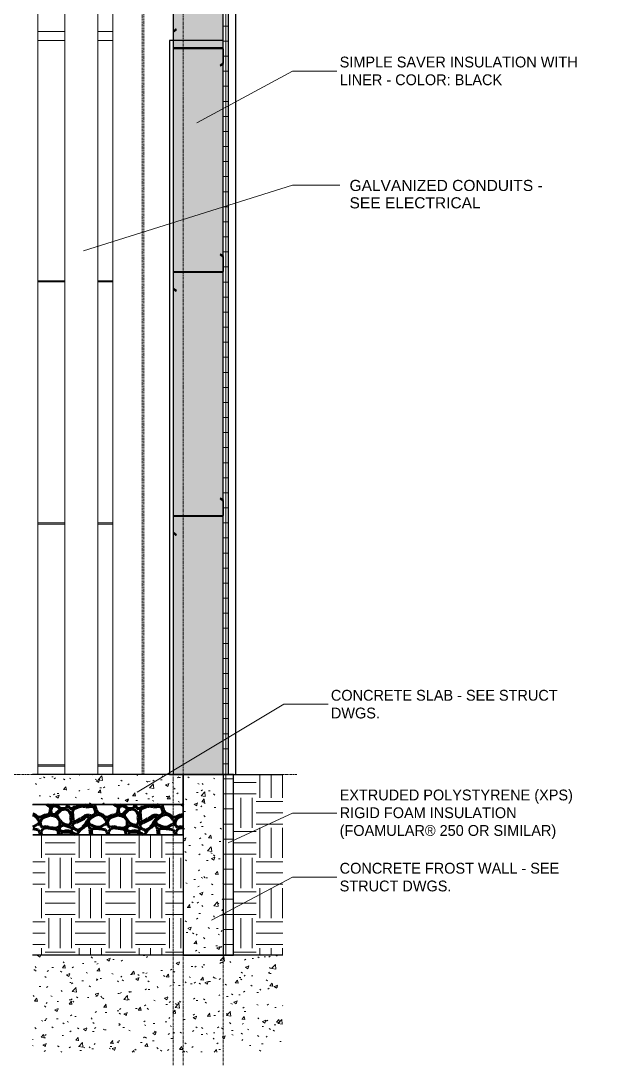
# Model space of a CAD drawing. Header units: inches. Extents: x 22734 to 24094, y -82 to 484.
# Drawn here: x 23017.8 to 23135.2, y -57.9 to 150.2 of the extents above; entities that cross this region are included whole.
import ezdxf

# ---------------------------------------------------------------- set-up
doc = ezdxf.new("R2010")
doc.units = ezdxf.units.IN
doc.header["$MEASUREMENT"] = 0
doc.linetypes.add('Grid Line 1_2_', pattern=[0.875, 0.5, -0.125, 0.125, -0.125])
doc.linetypes.add('Hidden 1_8_', pattern=[0.1875, 0.125, -0.0625])
for name, color, linetype, lineweight in [('A-ANNO-IDEN', 131, 'Continuous', 9), ('A-ANNO-KEYN', 231, 'Continuous', 9), ('A-FLOR', 192, 'Continuous', 30), ('A-FLOR-LEVL', 51, 'Continuous', 9), ('A-FLOR-PATT', 8, 'Continuous', 70), ('A-WALL', 113, 'Continuous', 30), ('A-WALL-PATT', 111, 'Continuous', 70), ('C-BLDG-PADS', 91, 'Continuous', 200), ('C-TOPO', 7, 'Continuous', 30), ('E-POWR-CNDT', 130, 'Continuous', 30), ('L-SITE-WALL', 31, 'Continuous', 30), ('S-BEAM', 12, 'Continuous', 30), ('S-COLS', 52, 'Continuous', 30), ('S-FNDN', 32, 'Continuous', 30), ('S-GRID', 1, 'Continuous', 9)]:
    doc.layers.add(name, color=color, linetype=linetype, lineweight=lineweight)
doc.styles.add('Arial_3', font='arial.ttf', dxfattribs={"height": 2.212949})
doc.styles.add('Century Gothic', font='GOTHIC.TTF', dxfattribs={"height": 2.155668})
pattern_1 = [(50, (22788.621, 110.131), (6.8859965, -0.602097), [0.72, -7.92]), (355, (22788.621, 110.131), (-1.331756, 7.220547), [0.576, -6.336]), (100.451, (22789.195, 110.081), (5.553629, 6.618191), [0.612, -6.731]), (46.184, (22788.621, 112.051), (10.245642, -1.588925), [1.08, -11.88]), (96.636, (22789.475, 111.918), (8.97244, 9.351518), [0.918, -10.096]), (351.184, (22788.621, 112.051), (8.9732, 9.35123), [0.864, -9.504]), (21, (22789.581, 111.571), (5.730726, -3.865003), [0.72, -7.92]), (326, (22789.581, 111.571), (2.33581, 6.96088), [0.576, -6.336]), (71.451, (22790.058, 111.249), (8.065876, 3.095948), [0.612, -6.731]), (37.5, (22788.621, 110.131), (0.116866, 3.1954784), [0.317, -5.942, 0.317, -6.115, -6.36]), (37.5, (22788.621, 110.131), (0.116866, 3.1954784), [-12.691, 0.317, -6.043]), (7.5, (22788.621, 110.131), (2.52543, 3.7860247), [0.317, -3.35, 0.317, -5.798, -2.424]), (7.5, (22788.621, 110.131), (2.52543, 3.7860247), [-9.782, 0.317, -2.107]), (327.5, (22786.48, 110.131), (5.1243685, -0.2161763), [0.317, -2.083, 0.317, -7.171, -9.936]), (327.5, (22786.48, 110.131), (5.1243685, -0.2161763), [-9.888, 0.317, -9.619]), (317.5, (22785.52, 110.131), (5.598326, 0.96141), [0.317, -2.803, 0.317, -4.656, -7.056]), (317.5, (22785.52, 110.131), (5.598326, 0.96141), [-8.093, 0.317, -6.739])]
pattern_2 = [(0, (22788.621, 110.131), (6, 6), [6, -6]), (0, (22788.621, 112.381), (6, 6), [6, -6]), (0, (22788.621, 114.631), (6, 6), [6, -6]), (90, (22789.371, 115.381), (-6, 6), [6, -6]), (90, (22791.621, 115.381), (-6, 6), [6, -6]), (90, (22793.871, 115.381), (-6, 6), [6, -6])]
pattern_3 = [(0, (22788.621, 110.131), (0, 3), []), (90, (22788.621, 110.131), (-3, 2e-16), [])]
pattern_4 = [(161.57, (22788.741, 110.251), (-0.9603837, -0.00039918), [0, -6.83, 0.758, 0]), (18.43, (22788.501, 110.251), (-0.9603837, 0.00039918), [0, -6.83, 0.758, 0]), (108.43, (22788.741, 110.251), (0.47951018, -2.4005264), [2.276, -5.312]), (71.57, (22788.501, 110.251), (0.47951018, 2.4005264), [2.276, -5.312])]
pattern_5 = [(45, (22788.621, 110.131), (-2.3758788, 2.3758788), []), (45, (22788.621, 113.731), (-2.3758788, 2.3758788), [])]

# ---------------------------------------------------------------- blocks, each defined once
blk = doc.blocks.new('Struct_Xcel_Sports Complex_rvt-2-Wall Section - Fieldhouse - East Wall _ Mezzanine')
at = {"layer": 'A-FLOR-PATT', "lineweight": 9}
h = blk.add_hatch(dxfattribs=at)
h.set_pattern_fill('FP_20', color=253, style=0, pattern_type=2)
h.set_pattern_definition(pattern_1)
edge = h.paths.add_edge_path(flags=0)
edge.add_line((26030.83, 0), (25949.4, 0))
edge.add_line((25949.4, 0), (25949.4, -6))
edge.add_line((25949.4, -6), (25990.11, -6))
edge.add_line((25990.11, -6), (26030.83, -6))
h = blk.add_hatch(dxfattribs=at)
h.set_pattern_fill('FP_20', color=253, style=0, pattern_type=2)
h.set_pattern_definition(pattern_1)
h.paths.add_polyline_path([(26049.25, -6), (26066.76, -6), (26066.76, 0), (26036.79, 0), (26036.79, -6)], flags=0)
at = {"layer": 'A-WALL-PATT', "lineweight": 9}
h = blk.add_hatch(dxfattribs=at)
h.set_pattern_fill('FP_20', color=253, style=0, pattern_type=2)
h.set_pattern_definition(pattern_1)
h.paths.add_polyline_path([(26074.77, -36), (26074.77, 0), (26066.77, 0), (26066.77, -36)], flags=0)
at = {"layer": 'S-FNDN', "lineweight": 9}
h = blk.add_hatch(dxfattribs=at)
h.set_pattern_fill('FP_20', color=253, style=0, pattern_type=2)
h.set_pattern_definition(pattern_1)
h.paths.add_polyline_path([(26022.05, -55.34), (26022.05, -36), (25949.4, -36), (25949.4, -55.34), (25990.11, -55.34)], flags=0)
h = blk.add_hatch(dxfattribs=at)
h.set_pattern_fill('FP_20', color=253, style=0, pattern_type=2)
h.set_pattern_definition(pattern_1)
edge = h.paths.add_edge_path(flags=0)
edge.add_line((26086.61, -36), (26036.79, -36))
edge.add_line((26036.79, -36), (26036.79, -55.34))
edge.add_line((26036.79, -55.34), (26061.71, -55.34))
edge.add_line((26061.71, -55.34), (26086.61, -55.34))
at = {"layer": 'A-FLOR', "color": 7}
for p, q in [((26030.83, 0), (25949.4, 0)), ((26066.77, 0), (26036.79, 0)), ((26066.77, -6), (26066.77, 0)), ((25949.4, -6), (26030.83, -6)), ((26036.79, -6), (26066.77, -6))]:
    blk.add_line(p, q, dxfattribs=at)
at = {"layer": 'L-SITE-WALL', "color": 7}
for p, q in [((26066.77, 0), (26066.77, -36)), ((26074.77, 0), (26066.77, 0)), ((26074.77, -36), (26074.77, 0)), ((26066.77, -36), (26074.77, -36))]:
    blk.add_line(p, q, dxfattribs=at)
at = {"layer": 'S-FNDN', "color": 7}
for p, q in [((26022.05, -36), (25949.4, -36)), ((26022.05, -55.34), (26022.05, -36)), ((26086.61, -36), (26036.79, -36))]:
    blk.add_line(p, q, dxfattribs=at)
blk = doc.blocks.new('Girt_Z - 10_D-1223970-Wall Section - Fieldhouse - East Wall _ Mezzanine')
at = {"layer": 'S-BEAM', "lineweight": 9}
h = blk.add_hatch(dxfattribs=at)
h.set_pattern_fill('FP_16', color=253, style=0, pattern_type=2)
h.set_pattern_definition(pattern_5)
h.paths.add_polyline_path([(26074.19, 141.19), (26074.77, 141.67), (26074.77, 144.61), (26074.71, 144.74), (26074.58, 144.8), (26064.95, 144.8), (26064.9, 144.82), (26064.87, 144.87), (26064.87, 148.01), (26065.41, 148.46), (26065.34, 148.54), (26064.77, 148.06), (26064.77, 144.69), (26074.58, 144.69), (26074.63, 144.67), (26074.66, 144.61), (26074.66, 141.72), (26074.12, 141.27), (26074.17, 141.22)], flags=0)
at = {"layer": 'S-BEAM', "color": 7}
for p, q in [((26065.34, 148.54), (26064.77, 148.06)), ((26064.77, 148.06), (26064.77, 144.69)), ((26064.87, 148.01), (26065.41, 148.46)), ((26064.87, 144.87), (26064.87, 148.01)), ((26065.41, 148.46), (26065.34, 148.54)), ((26064.77, 144.69), (26074.58, 144.69)), ((26074.58, 144.8), (26064.95, 144.8)), ((26074.66, 144.61), (26074.66, 141.72)), ((26074.77, 141.67), (26074.77, 144.61)), ((26074.66, 141.72), (26074.12, 141.27)), ((26074.19, 141.19), (26074.77, 141.67)), ((26074.12, 141.27), (26074.19, 141.19))]:
    blk.add_line(p, q, dxfattribs=at)
for centre, radius, start, end in [((26064.95, 144.88), 0.0782, 183.0424, 270), ((26074.58, 144.61), 0.188, 0, 90), ((26074.58, 144.61), 0.0782, 2.1227, 90)]:
    blk.add_arc(centre, radius, start, end, dxfattribs=at)
blk = doc.blocks.new('Girt_Z - 10_D-1239982-Wall Section - Fieldhouse - East Wall _ Mezzanine')
at = {"layer": 'S-BEAM', "lineweight": 9}
h = blk.add_hatch(dxfattribs=at)
h.set_pattern_fill('FP_16', color=253, style=0, pattern_type=2)
h.set_pattern_definition(pattern_5)
h.paths.add_polyline_path([(26065.34, 96.32), (26065.41, 96.41), (26064.87, 96.86), (26064.87, 100), (26064.9, 100.05), (26064.95, 100.07), (26074.58, 100.07), (26074.71, 100.13), (26074.77, 100.26), (26074.77, 103.2), (26074.19, 103.68), (26074.12, 103.59), (26074.66, 103.14), (26074.66, 100.25), (26074.63, 100.2), (26074.58, 100.18), (26064.77, 100.18), (26064.77, 96.8)], flags=0)
at = {"layer": 'S-BEAM', "color": 7}
for p, q in [((26074.19, 103.68), (26074.12, 103.59)), ((26074.12, 103.59), (26074.66, 103.14)), ((26074.77, 103.2), (26074.19, 103.68)), ((26074.66, 103.14), (26074.66, 100.25)), ((26074.77, 100.26), (26074.77, 103.2)), ((26074.58, 100.18), (26064.77, 100.18)), ((26064.77, 100.18), (26064.77, 96.8)), ((26064.87, 96.86), (26064.87, 100)), ((26064.95, 100.07), (26074.58, 100.07)), ((26064.77, 96.8), (26065.34, 96.32)), ((26065.41, 96.41), (26064.87, 96.86)), ((26065.34, 96.32), (26065.41, 96.41))]:
    blk.add_line(p, q, dxfattribs=at)
for centre, radius, start, end in [((26064.95, 99.99), 0.0782, 90, 176.9576), ((26074.58, 100.26), 0.188, 270, 0), ((26074.58, 100.26), 0.0782, 270, 357.8773)]:
    blk.add_arc(centre, radius, start, end, dxfattribs=at)
blk = doc.blocks.new('Girt_Z - 10_D-1236892-Wall Section - Fieldhouse - East Wall _ Mezzanine')
at = {"layer": 'S-BEAM', "lineweight": 9}
h = blk.add_hatch(dxfattribs=at)
h.set_pattern_fill('FP_16', color=253, style=0, pattern_type=2)
h.set_pattern_definition(pattern_5)
h.paths.add_polyline_path([(26065.34, 47.7), (26065.41, 47.78), (26064.87, 48.23), (26064.87, 51.37), (26064.9, 51.42), (26064.95, 51.45), (26074.58, 51.45), (26074.71, 51.5), (26074.77, 51.63), (26074.77, 54.57), (26074.19, 55.05), (26074.12, 54.97), (26074.66, 54.52), (26074.66, 51.63), (26074.63, 51.58), (26074.58, 51.55), (26064.77, 51.55), (26064.77, 48.18)], flags=0)
at = {"layer": 'S-BEAM', "color": 7}
for p, q in [((26074.19, 55.05), (26074.12, 54.97)), ((26074.12, 54.97), (26074.66, 54.52)), ((26074.77, 54.57), (26074.19, 55.05)), ((26074.66, 54.52), (26074.66, 51.63)), ((26074.77, 51.63), (26074.77, 54.57)), ((26074.58, 51.55), (26064.77, 51.55)), ((26064.77, 51.55), (26064.77, 48.18)), ((26064.87, 48.23), (26064.87, 51.37)), ((26064.95, 51.45), (26074.58, 51.45)), ((26064.77, 48.18), (26065.34, 47.7)), ((26065.41, 47.78), (26064.87, 48.23)), ((26065.34, 47.7), (26065.41, 47.78))]:
    blk.add_line(p, q, dxfattribs=at)
for centre, radius, start, end in [((26064.95, 51.37), 0.0782, 90, 176.9576), ((26074.58, 51.63), 0.0782, 270, 357.8773), ((26074.58, 51.63), 0.187, 270, 360)]:
    blk.add_arc(centre, radius, start, end, dxfattribs=at)
blk = doc.blocks.new('W-Wide Flange-Column - B1_I-1389345-Wall Section - Fieldhouse - East Wall _ Mezzanine')
at = {"layer": 'S-COLS', "color": 8, "linetype": 'Hidden 1_8_', "lineweight": 18}
for p, q in [((26058.61, 0), (26058.61, 157.78)), ((26058.92, 157.78), (26058.92, 0))]:
    blk.add_line(p, q, dxfattribs=at)
blk = doc.blocks.new('Girt_Z - 10_D-1987919-Wall Section - Fieldhouse - East Wall _ Mezzanine')
at = {"layer": 'S-BEAM', "color": 8, "lineweight": 18}
for p, q in [((26037.8, 148.06), (26043.18, 148.06)), ((26049.8, 148.06), (26052.77, 148.06))]:
    blk.add_line(p, q, dxfattribs=at)

msp = doc.modelspace()

# ---------------------------------------------------------------- hatches: boundary and pattern name
at = {"layer": 'A-WALL-PATT', "lineweight": 9}
h = msp.add_hatch(dxfattribs=at)
h.set_pattern_fill('FP_17', color=253, style=0, pattern_type=2)
h.set_pattern_definition(pattern_4)
h.paths.add_polyline_path([(23058.11195, 146.25), (23058.11195, 396.74299), (23048.11195, 396.74299), (23048.11195, 146.25), (23057.51209, 146.25)], flags=0)
h = msp.add_hatch(dxfattribs=at)
h.set_pattern_fill('FP_19', color=253, style=0, pattern_type=2)
h.set_pattern_definition(pattern_3)
h.paths.add_polyline_path([(23058.11195, 146.25), (23059.11195, 146.25), (23059.11195, 396.74299), (23058.11195, 396.74299), (23058.11195, 153.4013)], flags=0)
h = msp.add_hatch(dxfattribs=at)
h.set_pattern_fill('FP_18', color=43, style=0, pattern_type=2)
h.set_pattern_definition([(90, (23067.86, 194.75), (-193, -193), [48, -145]), (180, (23067.86, 194.75), (-2e-14, -193), [96, -97]), (270, (22971.86, 242.75), (-193, -193), [48, -145]), (180, (23067.86, 242.75), (-2e-14, -193), [96, -97]), (270, (22971.36, 242.75), (-193, -193), [48, -145]), (180, (22971.36, 242.75), (-2e-14, -193), [96, -97]), (90, (22875.36, 194.75), (-193, -193), [48, -145]), (180, (22971.36, 194.75), (-2e-14, -193), [96, -97]), (90, (23020.11, 243), (-193, -193), [48, -145]), (180, (23068.24, 243), (-2e-14, -193), [48.125, -144.875]), (180, (23068.24, 291), (-2e-14, -193), [48.125, -144.875]), (90, (22923.61, 243), (-193, -193), [48, -145]), (180, (23019.61, 243), (-2e-14, -193), [96, -97]), (270, (23019.61, 291), (-193, -193), [48, -145]), (180, (23019.61, 291), (-2e-14, -193), [96, -97]), (180, (22923.11, 243), (-2e-14, -193), [48, -145]), (270, (22923.11, 291), (-193, -193), [48, -145]), (180, (22923.11, 291), (-2e-14, -193), [48, -145]), (90, (23067.86, 291.25), (-193, -193), [48, -145]), (180, (23067.86, 291.25), (-2e-14, -193), [96, -97]), (270, (22971.86, 339.25), (-193, -193), [48, -145]), (180, (23067.86, 339.25), (-2e-14, -193), [96, -97]), (270, (22971.36, 339.25), (-193, -193), [48, -145]), (180, (22971.36, 339.25), (-2e-14, -193), [96, -97]), (90, (22875.36, 291.25), (-193, -193), [48, -145]), (180, (22971.36, 291.25), (-2e-14, -193), [96, -97]), (90, (23020.11, 339.5), (-193, -193), [48, -145]), (180, (23068.24, 339.5), (-2e-14, -193), [48.125, -144.875]), (180, (23068.24, 387.5), (-2e-14, -193), [48.125, -144.875]), (90, (22923.61, 339.5), (-193, -193), [48, -145]), (180, (23019.61, 339.5), (-2e-14, -193), [96, -97]), (270, (23019.61, 387.5), (-193, -193), [48, -145]), (180, (23019.61, 387.5), (-2e-14, -193), [96, -97]), (180, (22923.11, 339.5), (-2e-14, -193), [48, -145]), (270, (22923.11, 387.5), (-193, -193), [48, -145]), (180, (22923.11, 387.5), (-2e-14, -193), [48, -145])])
h.paths.add_polyline_path([(23021.14946, 0), (23026.52544, 0), (23026.52544, 146.25), (23021.14946, 146.25), (23021.14946, 4.28942)], flags=0)
h.paths.add_polyline_path([(23033.14946, 0), (23036.11195, 0), (23036.11195, 146.25), (23033.14946, 146.25), (23033.14946, 4.28942)], flags=0)
h.paths.add_polyline_path([(23060.61195, 0), (23060.61235, 0), (23060.61195, 0.00441)], flags=0)
h = msp.add_hatch(dxfattribs=at)
h.set_pattern_fill('FP_17', color=253, style=0, pattern_type=2)
h.set_pattern_definition(pattern_4)
h.paths.add_polyline_path([(23048.11195, 0), (23058.11195, 0), (23058.11195, 146.25), (23048.11195, 146.25), (23048.11195, 4.28942)], flags=0)
h = msp.add_hatch(dxfattribs=at)
h.set_pattern_fill('FP_19', color=253, style=0, pattern_type=2)
h.set_pattern_definition(pattern_3)
h.paths.add_polyline_path([(23058.11195, 0), (23059.11195, 0), (23059.11195, 146.25), (23058.11195, 146.25), (23058.11195, 4.28942)], flags=0)
h = msp.add_hatch(dxfattribs=at)
h.set_pattern_fill('FP_19', color=253, style=0, pattern_type=2)
h.set_pattern_definition(pattern_3)
h.paths.add_polyline_path([(23060.11195, -36), (23060.11195, 0), (23058.11195, 0), (23058.11195, -36)], flags=0)
at = {"layer": 'C-BLDG-PADS'}
h = msp.add_hatch(dxfattribs=at)
h.set_pattern_fill('FP_21', color=55, style=0, pattern_type=2)
h.set_pattern_definition([(212.005, (22787.815, 112.146), (-40.310627, -26.8730086), [1.268, -125.493]), (213.69, (22788.621, 112.684), (-13.43624, -13.436764), [0.969, -47.478]), (198.435, (22789.024, 112.818), (-26.873024, -13.43654), [0.425, -42.065]), (180, (22789.561, 112.818), (-2e-15, -13.437), [0.537, -12.899]), (161.565, (22789.965, 112.684), (-13.43652, 1e-05), [0.425, -42.065]), (333.435, (22790.099, 122.358), (13.43653, 1e-05), [0.601, -29.444]), (296.565, (22789.965, 122.627), (13.43652, -13.43654), [0.3, -29.745]), (270, (22789.965, 123.299), (13.437, 8e-16), [0.672, -12.765]), (186.34, (22790.099, 114.565), (-107.492657, -13.436396), [1.217, -120.457]), (296.565, (22793.055, 122.896), (13.43652, -13.43654), [0.3, -29.745]), (303.69, (22792.786, 123.299), (13.436764, -13.43624), [0.484, -47.962]), (229.399, (22794.936, 117.386), (-67.18284, -80.6196216), [1.239, -122.641]), (243.435, (22795.339, 118.193), (1e-05, -13.43653), [0.901, -29.144]), (213.69, (22800.042, 116.715), (-13.43624, -13.436764), [0.484, -47.962]), (33.69, (22796.011, 112.952), (13.43624, 13.436764), [0.484, -47.962]), (0, (22795.742, 112.952), (0, 13.437), [0.269, -13.168]), (333.435, (22795.474, 113.087), (13.43653, 1e-05), [0.3, -29.745]), (284.036, (22795.339, 113.624), (13.436545, -40.30972), [0.554, -54.847]), (270, (22795.339, 113.893), (13.437, 8e-16), [0.269, -13.168]), (243.435, (22795.339, 114.162), (1e-05, -13.43653), [0.3, -29.745]), (135, (22795.339, 114.296), (-13.43644, 9e-16), [0.19, -18.812]), (90, (22795.339, 114.162), (-13.437, 8e-16), [0.134, -13.302]), (18.435, (22800.176, 120.343), (26.873024, 13.43654), [0.85, -41.641]), (6.34, (22800.983, 120.611), (107.492657, 13.436396), [1.217, -120.457]), (180, (22800.445, 117.386), (-2e-15, -13.437), [0.806, -12.63]), (197.354, (22802.595, 118.058), (-40.3099621, -13.4370921), [2.252, -222.987]), (198.435, (22802.998, 118.193), (-26.873024, -13.43654), [0.425, -42.065]), (213.69, (22803.401, 118.461), (-13.43624, -13.436764), [0.484, -47.962]), (251.565, (22803.536, 118.865), (-1e-05, -13.43652), [0.425, -42.065]), (243.435, (22803.67, 119.133), (1e-05, -13.43653), [0.3, -29.745]), (270, (22803.67, 119.402), (13.437, 8e-16), [0.269, -13.168]), (293.199, (22803.267, 120.343), (13.436385, -26.872947), [1.023, -101.307]), (315, (22802.864, 120.746), (13.43644, 9e-16), [0.57, -18.432]), (0, (22802.192, 120.746), (0, 13.437), [0.672, -12.765]), (341.565, (22799.236, 117.521), (13.43652, -1e-05), [0.425, -42.065]), (303.69, (22798.967, 117.924), (13.436764, -13.43624), [0.484, -47.962]), (279.462, (22798.833, 118.73), (13.43628, -67.183201), [0.817, -80.915]), (270, (22798.833, 119.536), (13.437, 8e-16), [0.806, -12.63]), (239.036, (22799.236, 120.208), (-13.4372, -26.873257), [0.783, -77.565]), (188.13, (22800.176, 120.343), (-80.620097, -13.436299), [0.95, -94.061]), (116.565, (22790.233, 119.939), (-13.43652, 13.43654), [0.3, -29.745]), (135, (22790.502, 119.671), (-13.43644, 9e-16), [0.38, -18.622]), (168.69, (22791.174, 119.536), (-13.436897, 0.000212), [0.685, -67.829]), (191.31, (22791.846, 119.671), (-53.746592, -13.436568), [0.685, -67.829]), (194.036, (22792.383, 119.805), (-40.30972, -13.436545), [0.554, -54.847]), (236.31, (22792.652, 120.208), (-13.436194, -26.8733), [0.484, -47.962]), (236.31, (22792.921, 120.611), (-13.436194, -26.8733), [0.484, -47.962]), (270, (22792.921, 121.014), (13.437, 8e-16), [0.403, -13.034]), (291.801, (22792.652, 121.686), (13.436166, -26.872997), [0.724, -71.635]), (116.565, (22792.786, 118.865), (-13.43652, 13.43654), [0.601, -29.444]), (168.69, (22793.458, 118.73), (-13.436897, 0.000212), [0.685, -67.829]), (194.036, (22793.996, 118.865), (-40.30972, -13.436545), [0.554, -54.847]), (225, (22794.399, 119.268), (9e-16, -13.43644), [0.57, -18.432]), (251.565, (22794.533, 119.671), (-1e-05, -13.43652), [0.425, -42.065]), (296.565, (22794.264, 120.208), (13.43652, -13.43654), [0.601, -29.444]), (315, (22793.996, 120.477), (13.43644, 9e-16), [0.38, -18.622]), (326.31, (22793.592, 120.746), (26.8733, -13.436194), [0.484, -47.962]), (0, (22793.324, 120.746), (0, 13.437), [0.269, -13.168]), (33.69, (22792.921, 120.477), (13.43624, 13.436764), [0.484, -47.962]), (71.565, (22792.786, 120.074), (1e-05, 13.43652), [0.425, -42.065]), (63.435, (22792.652, 119.805), (-1e-05, 13.43653), [0.3, -29.745]), (71.565, (22792.518, 119.402), (1e-05, 13.43652), [0.425, -42.065]), (104.036, (22792.518, 118.865), (-13.436545, 40.30972), [0.554, -54.847]), (45, (22792.249, 118.596), (9e-16, 13.43644), [0.38, -18.622]), (18.435, (22791.846, 118.461), (26.873024, 13.43654), [0.425, -42.065]), (0, (22791.174, 118.461), (0, 13.437), [0.672, -12.765]), (14.036, (22790.636, 118.327), (40.30972, 13.436545), [0.554, -54.847]), (341.565, (22790.233, 118.461), (13.43652, -1e-05), [0.425, -42.065]), (270, (22790.233, 118.865), (13.437, 8e-16), [0.403, -13.034]), (225, (22790.636, 119.268), (9e-16, -13.43644), [0.57, -18.432]), (198.435, (22791.443, 119.536), (-26.873024, -13.43654), [0.85, -41.641]), (180, (22792.114, 119.536), (-2e-15, -13.437), [0.672, -12.765]), (153.435, (22792.383, 119.402), (-13.43653, -1e-05), [0.3, -29.745]), (206.565, (22797.489, 117.252), (-13.43654, -13.43652), [0.3, -29.745]), (146.31, (22797.892, 116.983), (-26.8733, 13.436194), [0.484, -47.962]), (119.745, (22798.43, 116.043), (-40.31056, 67.183206), [1.083, -107.246]), (95.711, (22798.564, 114.699), (-13.4375424, 120.930058), [1.35, -133.686]), (90, (22798.564, 114.565), (-13.437, 8e-16), [0.134, -13.302]), (63.435, (22798.43, 114.296), (-1e-05, 13.43653), [0.3, -29.745]), (26.565, (22798.161, 114.162), (13.43654, 13.43652), [0.3, -29.745]), (0, (22797.758, 114.162), (0, 13.437), [0.403, -13.034]), (0, (22797.623, 114.162), (0, 13.437), [0.134, -13.302]), (0, (22797.355, 114.162), (0, 13.437), [0.269, -13.168]), (326.31, (22796.952, 114.43), (26.8733, -13.436194), [0.484, -47.962]), (333.435, (22796.683, 114.565), (13.43653, 1e-05), [0.3, -29.745]), (284.036, (22796.549, 115.102), (13.436545, -40.30972), [0.554, -54.847]), (270, (22796.549, 115.371), (13.437, 8e-16), [0.269, -13.168]), (270, (22796.549, 115.774), (13.437, 8e-16), [0.403, -13.034]), (258.69, (22796.683, 116.446), (-0.000212, -13.436897), [0.685, -67.829]), (231.34, (22797.22, 117.118), (-40.31019, -53.745816), [0.86, -85.176]), (270, (22800.042, 116.849), (13.437, 8e-16), [0.134, -13.302]), (270, (22800.042, 116.983), (13.437, 8e-16), [0.134, -13.302]), (326.31, (22799.639, 117.252), (26.8733, -13.436194), [0.484, -47.962]), (333.435, (22798.833, 117.655), (13.43653, 1e-05), [0.901, -29.144]), (0, (22798.161, 117.655), (0, 13.437), [0.672, -12.765]), (63.435, (22798.027, 117.386), (-1e-05, 13.43653), [0.3, -29.745]), (90, (22798.027, 116.849), (-13.437, 8e-16), [0.537, -12.899]), (135, (22798.43, 116.446), (-13.43644, 9e-16), [0.57, -18.432]), (161.565, (22798.833, 116.312), (-13.43652, 1e-05), [0.425, -42.065]), (180, (22799.236, 116.312), (-2e-15, -13.437), [0.403, -13.034]), (198.435, (22799.639, 116.446), (-26.873024, -13.43654), [0.425, -42.065]), (351.87, (22794.399, 123.702), (13.437009, -0.000259), [1.9, -93.111]), (14.036, (22793.861, 123.567), (40.30972, 13.436545), [0.554, -54.847]), (53.13, (22793.458, 123.03), (26.873672, 40.309752), [0.672, -66.511]), (95.194, (22793.592, 121.552), (-13.4351326, 134.3664647), [1.484, -146.928]), (101.31, (22793.727, 120.88), (-13.436568, 53.746592), [0.685, -67.829]), (143.13, (22794.264, 120.477), (-40.309752, 26.873672), [0.672, -66.511]), (161.565, (22794.667, 120.343), (-13.43652, 1e-05), [0.425, -42.065]), (198.435, (22795.07, 120.477), (-26.873024, -13.43654), [0.425, -42.065]), (225, (22795.742, 121.149), (9e-16, -13.43644), [0.95, -18.052]), (228.814, (22796.683, 122.224), (-80.619807, -94.0561774), [1.428, -141.405]), (251.565, (22796.817, 122.627), (-1e-05, -13.43652), [0.425, -42.065]), (270, (22796.817, 122.761), (13.437, 8e-16), [0.134, -13.302]), (288.435, (22796.683, 123.164), (13.43654, -26.873024), [0.425, -42.065]), (326.31, (22796.28, 123.433), (26.8733, -13.436194), [0.484, -47.962]), (90, (22790.099, 120.208), (-13.437, 8e-16), [0.941, -12.496]), (338.199, (22791.98, 121.955), (40.309912, -13.43644), [0.724, -71.635]), (0, (22791.174, 121.955), (0, 13.437), [0.806, -12.63]), (30.964, (22790.502, 121.552), (40.310285, 26.873314), [0.783, -77.565]), (45, (22790.099, 121.149), (9e-16, 13.43644), [0.57, -18.432]), (90, (22787.949, 115.908), (-13.437, 8e-16), [0.941, -12.496]), (116.565, (22788.352, 115.102), (-13.43652, 13.43654), [0.901, -29.144]), (153.435, (22789.158, 114.699), (-13.43653, -1e-05), [0.901, -29.144]), (180, (22789.83, 114.699), (-2e-15, -13.437), [0.672, -12.765]), (218.66, (22790.502, 115.237), (-13.436833, -13.436298), [0.86, -85.176]), (231.34, (22791.039, 115.908), (-40.31019, -53.745816), [0.86, -85.176]), (213.69, (22791.846, 116.446), (-13.43624, -13.436764), [0.969, -47.478]), (239.036, (22792.249, 117.118), (-13.4372, -26.873257), [0.783, -77.565]), (270, (22792.249, 117.386), (13.437, 8e-16), [0.269, -13.168]), (270, (22792.249, 117.79), (13.437, 8e-16), [0.403, -13.034]), (315, (22791.846, 118.193), (13.43644, 9e-16), [0.57, -18.432]), (350.538, (22791.039, 118.327), (13.436822, 7.6e-05), [0.817, -80.915]), (14.036, (22789.965, 118.058), (40.30972, 13.436545), [1.108, -54.293]), (18.435, (22788.755, 117.655), (26.873024, 13.43654), [1.275, -41.216]), (45, (22788.352, 117.252), (9e-16, 13.43644), [0.57, -18.432]), (45, (22787.949, 116.849), (9e-16, 13.43644), [0.57, -18.432]), (108.435, (22790.905, 113.893), (-13.43654, 26.873024), [0.85, -41.641]), (126.87, (22791.308, 113.356), (-13.436224, 13.436576), [0.672, -66.511]), (146.31, (22791.711, 113.087), (-26.8733, 13.436194), [0.484, -47.962]), (161.565, (22792.114, 112.952), (-13.43652, 1e-05), [0.425, -42.065]), (135, (22792.518, 112.549), (-13.43644, 9e-16), [0.57, -18.432]), (161.565, (22792.921, 112.415), (-13.43652, 1e-05), [0.425, -42.065]), (180, (22793.324, 112.415), (-2e-15, -13.437), [0.403, -13.034]), (206.565, (22793.592, 112.549), (-13.43654, -13.43652), [0.3, -29.745]), (206.565, (22794.13, 112.818), (-13.43654, -13.43652), [0.601, -29.444]), (189.462, (22794.936, 112.952), (-67.183201, -13.43628), [0.817, -80.915]), (243.435, (22795.205, 113.49), (1e-05, -13.43653), [0.601, -29.444]), (270, (22795.205, 113.624), (13.437, 8e-16), [0.134, -13.302]), (270, (22795.205, 113.893), (13.437, 8e-16), [0.269, -13.168]), (326.31, (22794.802, 114.699), (26.8733, -13.436194), [0.484, -47.962]), (327.995, (22793.727, 115.371), (67.182935, -40.309468), [1.268, -125.493]), (329.036, (22793.055, 115.774), (26.873257, -13.4372), [0.783, -77.565]), (341.565, (22792.249, 116.043), (13.43652, -1e-05), [0.85, -41.641]), (0, (22791.711, 116.043), (0, 13.437), [0.537, -12.899]), (33.69, (22791.308, 115.774), (13.43624, 13.436764), [0.484, -47.962]), (53.13, (22790.905, 115.237), (26.873672, 40.309752), [0.672, -66.511]), (63.435, (22790.636, 114.699), (-1e-05, 13.43653), [0.601, -29.444]), (225, (22796.817, 113.624), (9e-16, -13.43644), [0.57, -18.432]), (236.31, (22797.086, 114.027), (-13.436194, -26.8733), [0.484, -47.962]), (270, (22797.086, 114.162), (13.437, 8e-16), [0.134, -13.302]), (315, (22796.817, 114.43), (13.43644, 9e-16), [0.38, -18.622]), (333.435, (22796.28, 114.699), (13.43653, 1e-05), [0.601, -29.444]), (18.435, (22795.474, 114.43), (26.873024, 13.43654), [0.85, -41.641]), (75.964, (22795.339, 113.893), (-0.0003, 13.43623), [0.554, -54.847]), (71.565, (22789.293, 111.34), (1e-05, 13.43652), [0.425, -42.065]), (135, (22789.561, 111.071), (-13.43644, 9e-16), [0.38, -18.622]), (146.31, (22789.965, 110.803), (-26.8733, 13.436194), [0.484, -47.962]), (153.435, (22790.502, 110.534), (-13.43653, -1e-05), [0.601, -29.444]), (180, (22790.636, 110.534), (-2e-15, -13.437), [0.134, -13.302]), (161.565, (22791.039, 110.399), (-13.43652, 1e-05), [0.425, -42.065]), (180, (22791.577, 110.399), (-2e-15, -13.437), [0.537, -12.899]), (198.435, (22791.98, 110.534), (-26.873024, -13.43654), [0.425, -42.065]), (210.964, (22792.652, 110.937), (-40.310285, -26.873314), [0.783, -77.565]), (206.565, (22792.921, 111.071), (-13.43654, -13.43652), [0.3, -29.745]), (251.565, (22793.055, 111.474), (-1e-05, -13.43652), [0.425, -42.065]), (303.69, (22792.786, 111.877), (13.436764, -13.43624), [0.484, -47.962]), (306.87, (22792.383, 112.415), (13.436224, -13.436576), [0.672, -66.511]), (323.13, (22791.846, 112.818), (40.309752, -26.873672), [0.672, -66.511]), (345.964, (22791.308, 112.952), (13.43623, 0.0003), [0.554, -54.847]), (18.435, (22790.905, 112.818), (26.873024, 13.43654), [0.425, -42.065]), (30.964, (22790.233, 112.415), (40.310285, 26.873314), [0.783, -77.565]), (39.806, (22789.427, 111.743), (13.436602, 13.436291), [1.049, -103.894]), (135, (22793.458, 110.534), (-13.43644, 9e-16), [0.19, -18.812]), (153.435, (22793.727, 110.399), (-13.43653, -1e-05), [0.3, -29.745]), (191.31, (22794.399, 110.534), (-53.746592, -13.436568), [0.685, -67.829]), (165.964, (22794.936, 110.399), (-13.43623, -0.0003), [0.554, -54.847]), (175.236, (22796.549, 110.265), (-13.4364265, -8.2e-05), [1.618, -160.181]), (206.565, (22796.817, 110.399), (-13.43654, -13.43652), [0.3, -29.745]), (225, (22797.086, 110.668), (9e-16, -13.43644), [0.38, -18.622]), (270, (22797.086, 111.34), (13.437, 8e-16), [0.672, -12.765]), (270, (22797.086, 111.743), (13.437, 8e-16), [0.403, -13.034]), (308.66, (22796.549, 112.415), (13.436298, -13.436833), [0.86, -85.176]), (338.199, (22795.877, 112.684), (40.309912, -13.43644), [0.724, -71.635]), (348.69, (22795.205, 112.818), (13.436897, -0.000212), [0.685, -67.829]), (18.435, (22793.996, 112.415), (26.873024, 13.43654), [1.275, -41.216]), (36.87, (22793.458, 112.012), (13.436576, 13.436224), [0.672, -66.511]), (68.199, (22793.189, 111.34), (13.43644, 40.309912), [0.724, -71.635]), (101.31, (22793.324, 110.668), (-13.436568, 53.746592), [0.685, -67.829]), (348.69, (22792.114, 123.433), (13.436897, -0.000212), [0.685, -67.829]), (354.806, (22790.636, 123.567), (13.4361385, -0.000352), [1.484, -146.928]), (0, (22790.233, 123.567), (0, 13.437), [0.403, -13.034]), (45, (22789.965, 123.299), (9e-16, 13.43644), [0.38, -18.622]), (180, (22791.039, 122.089), (-2e-15, -13.437), [0.403, -13.034]), (188.13, (22791.98, 122.224), (-80.620097, -13.436299), [0.95, -94.061]), (172.875, (22793.055, 122.089), (-13.436807, -0.000376), [1.083, -107.246]), (225, (22793.189, 122.224), (9e-16, -13.43644), [0.19, -18.812]), (270, (22793.189, 122.627), (13.437, 8e-16), [0.403, -13.034]), (161.565, (22797.489, 123.03), (-13.43652, 1e-05), [0.425, -42.065]), (180, (22798.027, 123.03), (-2e-15, -13.437), [0.537, -12.899]), (198.435, (22798.43, 123.164), (-26.873024, -13.43654), [0.425, -42.065]), (170.538, (22799.236, 123.03), (-13.436822, -7.6e-05), [0.817, -80.915]), (213.69, (22799.639, 123.299), (-13.43624, -13.436764), [0.484, -47.962]), (270, (22799.639, 123.433), (13.437, 8e-16), [0.134, -13.302]), (296.565, (22799.505, 123.702), (13.43652, -13.43654), [0.3, -29.745]), (341.565, (22798.698, 123.97), (13.43652, -1e-05), [0.85, -41.641]), (341.565, (22797.892, 124.239), (13.43652, -1e-05), [0.85, -41.641]), (14.036, (22797.355, 124.105), (40.30972, 13.436545), [0.554, -54.847]), (45, (22796.952, 123.702), (9e-16, 13.43644), [0.57, -18.432]), (104.036, (22797.086, 123.164), (-13.436545, 40.30972), [0.554, -54.847]), (0, (22786.605, 111.474), (0, 13.437), [0.134, -13.302]), (315, (22786.337, 111.743), (13.43644, 9e-16), [0.38, -18.622]), (274.764, (22786.202, 113.356), (13.437683, -147.8026), [1.618, -160.181]), (255.964, (22786.337, 113.893), (0.0003, -13.43623), [0.554, -54.847]), (225, (22786.605, 114.162), (9e-16, -13.43644), [0.38, -18.622]), (198.435, (22787.815, 114.565), (-26.873024, -13.43654), [1.275, -41.216]), (180, (22787.949, 114.565), (-2e-15, -13.437), [0.134, -13.302]), (171.87, (22788.89, 114.43), (-13.437009, 0.000259), [0.95, -94.061]), (146.31, (22790.502, 114.296), (-26.8733, 13.436194), [0.484, -47.962]), (108.435, (22790.771, 113.49), (-13.43654, 26.873024), [0.85, -41.641]), (90, (22790.771, 113.356), (-13.437, 8e-16), [0.134, -13.302]), (71.565, (22790.636, 112.952), (1e-05, 13.43652), [0.425, -42.065]), (26.565, (22790.368, 112.818), (13.43654, 13.43652), [0.3, -29.745]), (18.435, (22789.965, 112.684), (26.873024, 13.43654), [0.425, -42.065]), (126.87, (22797.22, 111.743), (-13.436224, 13.436576), [0.672, -66.511]), (123.69, (22797.489, 111.34), (-13.436764, 13.43624), [0.484, -47.962]), (149.036, (22798.161, 110.937), (-26.873257, 13.4372), [0.783, -77.565]), (168.69, (22798.833, 110.803), (-13.436897, 0.000212), [0.685, -67.829]), (213.69, (22799.236, 111.071), (-13.43624, -13.436764), [0.484, -47.962]), (251.565, (22799.37, 111.474), (-1e-05, -13.43652), [0.425, -42.065]), (270, (22799.37, 111.609), (13.437, 8e-16), [0.134, -13.302]), (279.462, (22799.236, 112.415), (13.43628, -67.183201), [0.817, -80.915]), (243.435, (22799.37, 112.684), (1e-05, -13.43653), [0.3, -29.745]), (270, (22799.37, 112.818), (13.437, 8e-16), [0.134, -13.302]), (296.565, (22798.967, 113.624), (13.43652, -13.43654), [0.901, -29.144]), (329.036, (22798.295, 114.027), (26.873257, -13.4372), [0.783, -77.565]), (8.13, (22797.355, 113.893), (80.620097, 13.436299), [0.95, -94.061]), (45, (22796.817, 113.356), (9e-16, 13.43644), [0.76, -18.242]), (45, (22796.549, 113.087), (9e-16, 13.43644), [0.38, -18.622]), (90, (22796.549, 112.684), (-13.437, 8e-16), [0.403, -13.034]), (123.69, (22796.817, 112.281), (-13.436764, 13.43624), [0.484, -47.962]), (101.31, (22798.833, 114.699), (-13.436568, 53.746592), [0.685, -67.829]), (108.435, (22798.967, 114.296), (-13.43654, 26.873024), [0.425, -42.065]), (135, (22799.101, 114.162), (-13.43644, 9e-16), [0.19, -18.812]), (180, (22799.505, 114.162), (-2e-15, -13.437), [0.403, -13.034]), (213.69, (22799.908, 114.43), (-13.43624, -13.436764), [0.484, -47.962]), (187.125, (22800.983, 114.565), (-94.056659, -13.437028), [1.083, -107.246]), (236.31, (22801.251, 114.968), (-13.436194, -26.8733), [0.484, -47.962]), (270, (22801.251, 115.102), (13.437, 8e-16), [0.134, -13.302]), (288.435, (22801.117, 115.505), (13.43654, -26.873024), [0.425, -42.065]), (285.945, (22800.848, 116.446), (13.436607, -40.309649), [0.978, -96.842]), (315, (22800.579, 116.715), (13.43644, 9e-16), [0.38, -18.622]), (18.435, (22800.176, 116.58), (26.873024, 13.43654), [0.425, -42.065]), (29.745, (22799.236, 116.043), (67.183206, 40.31056), [1.083, -107.246]), (18.435, (22798.833, 115.908), (26.873024, 13.43654), [0.425, -42.065]), (75.964, (22798.698, 115.371), (-0.0003, 13.43623), [0.554, -54.847]), (180, (22794.802, 118.865), (-2e-15, -13.437), [0.403, -13.034]), (180, (22795.07, 118.865), (-2e-15, -13.437), [0.269, -13.168]), (135, (22795.339, 118.596), (-13.43644, 9e-16), [0.38, -18.622]), (90, (22795.339, 118.193), (-13.437, 8e-16), [0.403, -13.034]), (26.565, (22793.324, 116.043), (13.43654, 13.43652), [0.901, -29.144]), (341.565, (22792.921, 116.177), (13.43652, -1e-05), [0.425, -42.065]), (300.964, (22792.518, 116.849), (26.873314, -40.310285), [0.783, -77.565]), (71.565, (22795.07, 117.252), (1e-05, 13.43652), [0.425, -42.065]), (90, (22795.07, 116.58), (-13.437, 8e-16), [0.672, -12.765]), (123.69, (22795.339, 116.177), (-13.436764, 13.43624), [0.484, -47.962]), (153.435, (22795.877, 115.908), (-13.43653, -1e-05), [0.601, -29.444]), (198.435, (22796.28, 116.043), (-26.873024, -13.43654), [0.425, -42.065]), (243.435, (22796.414, 116.312), (1e-05, -13.43653), [0.3, -29.745]), (255.964, (22796.549, 116.849), (0.0003, -13.43623), [0.554, -54.847]), (251.565, (22796.683, 117.252), (-1e-05, -13.43652), [0.425, -42.065]), (291.801, (22796.414, 117.924), (13.436166, -26.872997), [0.724, -71.635]), (323.13, (22795.877, 118.327), (40.309752, -26.873672), [0.672, -66.511]), (18.435, (22795.474, 118.193), (26.873024, 13.43654), [0.425, -42.065]), (63.435, (22795.205, 117.655), (-1e-05, 13.43653), [0.601, -29.444]), (135, (22794.13, 115.237), (-13.43644, 9e-16), [0.57, -18.432]), (149.036, (22794.802, 114.834), (-26.873257, 13.4372), [0.783, -77.565]), (146.31, (22795.205, 114.565), (-26.8733, 13.436194), [0.484, -47.962]), (180, (22795.474, 114.565), (-2e-15, -13.437), [0.269, -13.168]), (210.964, (22796.145, 114.968), (-40.310285, -26.873314), [0.783, -77.565]), (243.435, (22796.28, 115.237), (1e-05, -13.43653), [0.3, -29.745]), (303.69, (22796.011, 115.64), (13.436764, -13.43624), [0.484, -47.962]), (321.34, (22795.339, 116.177), (53.745816, -40.31019), [0.86, -85.176]), (345.964, (22794.802, 116.312), (13.43623, 0.0003), [0.554, -54.847]), (11.31, (22794.13, 116.177), (53.746592, 13.436568), [0.685, -67.829]), (26.565, (22793.861, 116.043), (13.43654, 13.43652), [0.3, -29.745]), (71.565, (22793.727, 115.64), (1e-05, 13.43652), [0.425, -42.065]), (15.945, (22793.458, 118.596), (40.309649, 13.436607), [0.978, -96.842]), (29.745, (22792.518, 118.058), (67.183206, 40.31056), [1.083, -107.246]), (63.435, (22792.383, 117.79), (-1e-05, 13.43653), [0.3, -29.745]), (90, (22792.383, 117.386), (-13.437, 8e-16), [0.403, -13.034]), (104.036, (22792.518, 116.849), (-13.436545, 40.30972), [0.554, -54.847]), (120.964, (22792.921, 116.177), (-26.873314, 40.310285), [0.783, -77.565]), (153.435, (22800.445, 123.299), (-13.43653, -1e-05), [0.3, -29.745]), (180, (22800.714, 123.299), (-2e-15, -13.437), [0.269, -13.168]), (209.745, (22801.654, 123.836), (-67.183206, -40.31056), [1.083, -107.246]), (225, (22802.192, 124.374), (9e-16, -13.43644), [0.76, -18.242]), (239.036, (22802.595, 125.045), (-13.4372, -26.873257), [0.783, -77.565]), (239.036, (22802.998, 125.717), (-13.4372, -26.873257), [0.783, -77.565]), (270, (22802.998, 125.852), (13.437, 8e-16), [0.134, -13.302]), (333.435, (22802.729, 125.986), (13.43653, 1e-05), [0.3, -29.745]), (0, (22802.326, 125.986), (0, 13.437), [0.403, -13.034]), (45, (22801.923, 125.583), (9e-16, 13.43644), [0.57, -18.432]), (26.565, (22800.311, 124.777), (13.43654, 13.43652), [1.803, -28.243]), (30.964, (22799.639, 124.374), (40.310285, 26.873314), [0.783, -77.565]), (90, (22799.639, 124.105), (-13.437, 8e-16), [0.269, -13.168]), (128.66, (22800.176, 123.433), (-13.436298, 13.436833), [0.86, -85.176]), (255.964, (22798.698, 118.999), (0.0003, -13.43623), [0.554, -54.847]), (281.31, (22798.564, 119.671), (13.436568, -53.746592), [0.685, -67.829]), (309.806, (22797.892, 120.477), (13.436291, -13.436602), [1.049, -103.894]), (329.036, (22797.22, 120.88), (26.873257, -13.4372), [0.783, -77.565]), (345.964, (22796.683, 121.014), (13.43623, 0.0003), [0.554, -54.847]), (0, (22796.145, 121.014), (0, 13.437), [0.537, -12.899]), (26.565, (22795.608, 120.746), (13.43654, 13.43652), [0.601, -29.444]), (45, (22795.205, 120.343), (9e-16, 13.43644), [0.57, -18.432]), (53.13, (22794.802, 119.805), (26.873672, 40.309752), [0.672, -66.511]), (90, (22794.802, 119.402), (-13.437, 8e-16), [0.403, -13.034]), (135, (22795.205, 118.999), (-13.43644, 9e-16), [0.57, -18.432]), (144.462, (22796.145, 118.327), (-40.309531, 26.87331), [1.156, -114.43]), (135, (22796.817, 117.655), (-13.43644, 9e-16), [0.95, -18.052]), (153.435, (22797.355, 117.386), (-13.43653, -1e-05), [0.601, -29.444]), (206.565, (22797.892, 117.655), (-13.43654, -13.43652), [0.601, -29.444]), (230.194, (22798.564, 118.461), (-53.747184, -67.182341), [1.049, -103.894]), (66.801, (22796.817, 121.686), (26.874049, 67.182876), [1.023, -101.307]), (90, (22796.817, 121.283), (-13.437, 8e-16), [0.403, -13.034]), (153.435, (22797.086, 121.149), (-13.43653, -1e-05), [0.3, -29.745]), (153.435, (22797.623, 120.88), (-13.43653, -1e-05), [0.601, -29.444]), (149.036, (22798.295, 120.477), (-26.873257, 13.4372), [0.783, -77.565]), (180, (22798.967, 120.477), (-2e-15, -13.437), [0.672, -12.765]), (180, (22799.773, 120.477), (-2e-15, -13.437), [0.806, -12.63]), (213.69, (22800.176, 120.746), (-13.43624, -13.436764), [0.484, -47.962]), (243.435, (22800.445, 121.283), (1e-05, -13.43653), [0.601, -29.444]), (277.125, (22800.311, 122.358), (13.437028, -94.056659), [1.083, -107.246]), (315, (22800.042, 122.627), (13.43644, 9e-16), [0.38, -18.622]), (341.565, (22799.639, 122.761), (13.43652, -1e-05), [0.425, -42.065]), (352.875, (22798.564, 122.896), (13.436807, 0.000376), [1.083, -107.246]), (0, (22797.892, 122.896), (0, 13.437), [0.672, -12.765]), (21.801, (22797.22, 122.627), (26.872997, 13.436166), [0.724, -71.635]), (90, (22803.267, 121.955), (-13.437, 8e-16), [0.537, -12.899]), (90, (22803.267, 121.417), (-13.437, 8e-16), [0.537, -12.899]), (56.31, (22802.998, 121.014), (13.436194, 26.8733), [0.484, -47.962]), (18.435, (22802.595, 120.88), (26.873024, 13.43654), [0.425, -42.065]), (0, (22801.251, 120.88), (0, 13.437), [1.344, -12.093]), (341.565, (22800.848, 121.014), (13.43652, -1e-05), [0.425, -42.065]), (296.565, (22800.714, 121.283), (13.43652, -13.43654), [0.3, -29.745]), (278.13, (22800.579, 122.224), (13.436299, -80.620097), [0.95, -94.061]), (270, (22800.579, 122.358), (13.437, 8e-16), [0.134, -13.302]), (251.565, (22800.714, 122.761), (-1e-05, -13.43652), [0.425, -42.065]), (225, (22801.117, 123.164), (9e-16, -13.43644), [0.57, -18.432]), (218.66, (22801.789, 123.702), (-13.436833, -13.436298), [0.86, -85.176]), (225, (22802.192, 124.105), (9e-16, -13.43644), [0.57, -18.432]), (206.565, (22802.461, 124.239), (-13.43654, -13.43652), [0.3, -29.745]), (180, (22802.729, 124.239), (-2e-15, -13.437), [0.269, -13.168]), (123.69, (22802.998, 123.836), (-13.436764, 13.43624), [0.484, -47.962]), (108.435, (22803.132, 123.433), (-13.43654, 26.873024), [0.425, -42.065]), (98.13, (22803.267, 122.492), (-13.436299, 80.620097), [0.95, -94.061])])
h.paths.add_polyline_path([(23032.59709, -12), (23050.11235, -12), (23050.11235, -6), (23020.13978, -6), (23020.13978, -12)], flags=0)
at = {"layer": 'C-TOPO', "lineweight": 9}
h = msp.add_hatch(dxfattribs=at)
h.set_pattern_fill('FP_13', color=253, style=0, pattern_type=2)
h.set_pattern_definition(pattern_2)
h.paths.add_polyline_path([(23060.11195, -36), (23069.96099, -36), (23069.96099, 0), (23060.11195, 0), (23060.11195, -25.53295)], flags=0)
h = msp.add_hatch(dxfattribs=at)
h.set_pattern_fill('FP_13', color=253, style=0, pattern_type=2)
h.set_pattern_definition(pattern_2)
edge = h.paths.add_edge_path(flags=0)
edge.add_line((23020.13978, -36), (23050.11195, -36))
edge.add_line((23050.11195, -36), (23050.11195, -12.00628))
edge.add_line((23050.11195, -12.00628), (23020.13978, -12.00628))

# ---------------------------------------------------------------- linework, layer by layer
at = {"layer": 'A-ANNO-IDEN', "color": 153}
for p, q in [((23052.84737, 129.85588), (23071.91969, 140.17574)), ((23071.91969, 140.17574), (23081.28903, 140.17574)), ((23040.94422, -3.4995), (23070.16969, 13.99988)), ((23070.16969, 13.99988), (23079.53903, 13.99988)), ((23059.10614, -13.63711), (23071.91969, -7.68975)), ((23071.91969, -7.68975), (23081.28903, -7.68975)), ((23055.72948, -29.03431), (23071.91969, -20.46319)), ((23071.91969, -20.46319), (23081.28903, -20.46319))]:
    msp.add_line(p, q, dxfattribs=at)
at = {"layer": 'A-ANNO-KEYN', "color": 153}
for p, q in [((23030.26066, 104.36184), (23071.91969, 117.41361)), ((23071.91969, 117.41361), (23081.28903, 117.41361))]:
    msp.add_line(p, q, dxfattribs=at)
at = {"layer": 'A-FLOR-LEVL', "linetype": 'Grid Line 1_2_'}
msp.add_line((23072.77552, 0), (22906.59745, 0), dxfattribs=at)
at = {"layer": 'A-WALL', "color": 7}
for p, q in [((23048.11195, 396.28239), (23048.11195, 0)), ((23058.11195, 0), (23058.11195, 396.28239)), ((23059.11195, 0), (23059.11195, 396.74299)), ((23060.61195, 0), (23060.61195, 396.74299)), ((23047.36195, 146.25), (23047.36195, 0)), ((23058.11195, 146.25), (23047.36195, 146.25)), ((23047.36195, 0), (23060.61195, 0))]:
    msp.add_line(p, q, dxfattribs=at)
at = {"layer": 'A-WALL', "color": 8, "lineweight": 18}
for p, q in [((23026.52652, 146.25), (23021.14946, 146.25)), ((23036.11195, 146.25), (23033.14946, 146.25))]:
    msp.add_line(p, q, dxfattribs=at)
at = {"layer": 'C-BLDG-PADS', "color": 7, "lineweight": 30}
for p, q in [((23050.11195, -6), (23020.13978, -6)), ((23050.11195, -12), (23050.11195, -6)), ((23020.13978, -12), (23050.11195, -12))]:
    msp.add_line(p, q, dxfattribs=at)
at = {"layer": 'C-TOPO'}
for p, q in [((23060.61195, 0), (23062.3875, 0)), ((23062.3875, 0), (23069.96122, 0)), ((23050.09497, -12.00628), (23020.13978, -12.00628)), ((23050.11195, -12.00628), (23050.09497, -12.00628))]:
    msp.add_line(p, q, dxfattribs=at)
at = {"layer": 'C-TOPO', "color": 8, "lineweight": 18}
for p, q in [((23060.61195, 0), (23062.38774, 0)), ((23062.38774, 0), (23069.96122, 0)), ((23050.09478, -12.00628), (23020.13978, -12.00628)), ((23050.09478, -12.00628), (23050.11195, -12.00628))]:
    msp.add_line(p, q, dxfattribs=at)
at = {"layer": 'E-POWR-CNDT', "color": 8, "lineweight": 18}
for p, q in [((23021.15, 0), (23021.15, 170)), ((23026.525, 170), (23026.525, 0)), ((23033.15, 0), (23033.15, 170))]:
    msp.add_line(p, q, dxfattribs=at)
at = {"layer": 'L-SITE-WALL', "color": 7}
for p, q in [((23058.11195, 0), (23058.11195, -36)), ((23060.11195, 0), (23058.11195, 0)), ((23060.11195, -36), (23060.11195, 0)), ((23058.11195, -36), (23060.11195, -36))]:
    msp.add_line(p, q, dxfattribs=at)
at = {"layer": 'S-COLS', "color": 8, "lineweight": 18}
msp.add_line((23036.11195, 170), (23036.11195, 0), dxfattribs=at)
at = {"layer": 'S-GRID', "linetype": 'Grid Line 1_2_'}
for p, q in [((23050.11195, -57.90053), (23050.11195, 471.81131)), ((23058.11195, -57.90053), (23058.11195, 460.74027)), ((23048.11195, -57.90053), (23048.11195, 445.9726)), ((23058.11195, -57.90053), (23058.11195, 445.9726))]:
    msp.add_line(p, q, dxfattribs=at)

# ---------------------------------------------------------------- block references
at = {"color": 250, "lineweight": 5}
msp.add_blockref('Struct_Xcel_Sports Complex_rvt-2-Wall Section - Fieldhouse - East Wall _ Mezzanine', (-3016.65312, 0), dxfattribs=at)
at = {"layer": 'S-BEAM', "color": 8, "lineweight": 18}
for name in ['Girt_Z - 10_D-1987919-Wall Section - Fieldhouse - East Wall _ Mezzanine', 'Girt_Z - 10_D-1223970-Wall Section - Fieldhouse - East Wall _ Mezzanine', 'Girt_Z - 10_D-1239982-Wall Section - Fieldhouse - East Wall _ Mezzanine', 'Girt_Z - 10_D-1236892-Wall Section - Fieldhouse - East Wall _ Mezzanine']:
    msp.add_blockref(name, (-3016.65312, 0), dxfattribs=at)
at = {"layer": 'S-COLS', "color": 8, "linetype": 'Hidden 1_8_', "lineweight": 18}
msp.add_blockref('W-Wide Flange-Column - B1_I-1389345-Wall Section - Fieldhouse - East Wall _ Mezzanine', (-3016.65312, 0), dxfattribs=at)

# ---------------------------------------------------------------- texts
at = {"layer": 'A-ANNO-KEYN', "insert": (23083.25235, 118.48138), "char_height": 2.2129491, "width": 45.738, "attachment_point": 1, "line_spacing_factor": 0.938532, "style": 'Arial_3', "bg_fill": 3, "box_fill_scale": 1.25, "bg_fill_color": 0, "bg_fill_transparency": 0}
msp.add_mtext('GALVANIZED CONDUITS -\\PSEE ELECTRICAL', dxfattribs=at)

# ---------------------------------------------------------------- next in the draw order: texts
at = {"layer": 'A-ANNO-IDEN', "char_height": 2.1556677, "attachment_point": 1, "line_spacing_factor": 0.984117, "style": 'Century Gothic', "bg_fill": 3, "box_fill_scale": 1.25, "bg_fill_color": 0, "bg_fill_transparency": 0}
for s, insert, width in [('SIMPLE SAVER INSULATION WITH\\PLINER - COLOR: BLACK', (23081.28903, 143.04569), 53.325), ('CONCRETE SLAB - SEE STRUCT\\PDWGS.', (23079.53903, 16.86983), 49.626), ('EXTRUDED POLYSTYRENE (XPS)\\PRIGID FOAM INSULATION\\P(FOAMULAR® 250 OR SIMILAR)', (23081.28903, -2.99837), 51.921), ('CONCRETE FROST WALL - SEE\\PSTRUCT DWGS.', (23081.28903, -17.59323), 48.978)]:
    msp.add_mtext(s, dxfattribs=dict(at, insert=insert, width=width))

doc.saveas('drawing.dxf')
